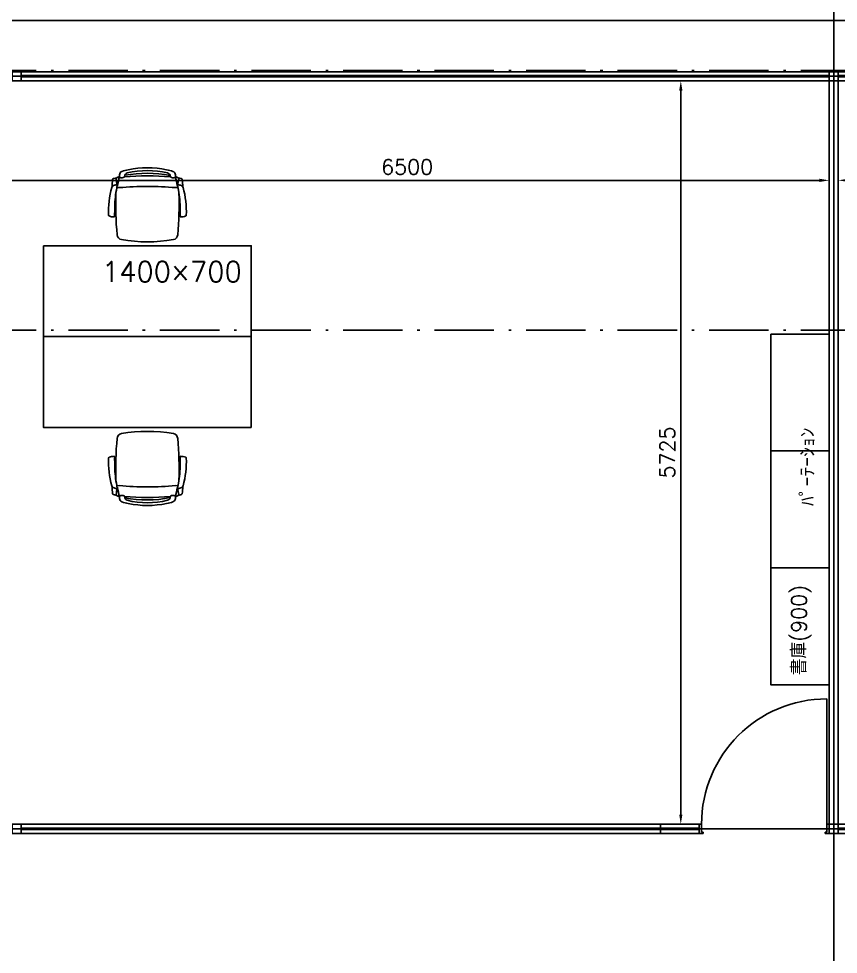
# Model space of a CAD drawing. Extents: x -120222 to -41942, y -19134 to 30932.
# Drawn here: x -99171 to -92860, y 9329 to 16533 of the extents above; entities that cross this region are included whole.
import ezdxf
from ezdxf.enums import TextEntityAlignment as Align

# ---------------------------------------------------------------- set-up
doc = ezdxf.new("R2010")
doc.units = 0
doc.header["$LTSCALE"] = 150
doc.header["$MEASUREMENT"] = 0
doc.header["$PDMODE"] = 1
doc.header["$PDSIZE"] = -2
doc.linetypes.add('ISO-10______', pattern=[4.699, 3.048, -0.762, 0.127, -0.762])
doc.layers.get('0').update_dxf_attribs({"linetype": 'CONTINUOUS'})
doc.layers.get('DEFPOINTS').update_dxf_attribs({"linetype": 'CONTINUOUS'})
for name, color, linetype in [('____-569', 7, 'CONTINUOUS'), ('________', 7, 'CONTINUOUS'), ('____B', 7, 'CONTINUOUS'), ('___B', 7, 'CONTINUOUS')]:
    doc.layers.add(name, color=color, linetype=linetype)
doc.styles.get("Standard").update_dxf_attribs({"font": 'txt', "bigfont": 'BIGFONT.SHX'})
doc.dimstyles.new('KOYATSU', dxfattribs={"dimtxt": 116.375326, "dimasz": 75.111694, "dimexe": 0, "dimexo": 225, "dimgap": 45, "dimtad": 1, "dimdec": 1, "dimdsep": 46, "dimtxsty": 'Standard', "dimcen": 0, "dimadec": 0, "dimazin": 0, "dimtfac": 1, "dimtdec": 1, "dimtix": 1, "dimtmove": 2, "dimatfit": 3, "dimfxl": 1, "dimtolj": 1, "dimarcsym": 0})

# ---------------------------------------------------------------- blocks, each defined once
blk = doc.blocks.new('____-244')
at = {"color": 1, "linetype": 'Continuous'}
for p, q in [((-104876.5, 10752.7), (-104851.5, 10758.8)), ((-104808.6, 10758.9), (-104820.7, 10758.7)), ((-104421.5, 10758.9), (-104409.4, 10758.7)), ((-104353.6, 10752.7), (-104378.6, 10758.8)), ((-104890, 10684.6), (-104890, 10684.6)), ((-104890, 10684.6), (-104890, 10684.6)), ((-104854.3, 10664.6), (-104847.3, 10702.3)), ((-104848, 10698.6), (-104847.1, 10696.9)), ((-104832.4, 10683.1), (-104847.1, 10684)), ((-104397.7, 10683.1), (-104383.1, 10684)), ((-104382.1, 10698.6), (-104383, 10696.9)), ((-104375.8, 10664.6), (-104382.8, 10702.3)), ((-104340.1, 10684.6), (-104340.1, 10684.6)), ((-104340.1, 10684.6), (-104340.1, 10684.6)), ((-104868.6, 10458.7), (-104868.7, 10458.5)), ((-104868.6, 10458.7), (-104867.4, 10476.8)), ((-104867.3, 10483), (-104867.4, 10478.2)), ((-104867.4, 10478.2), (-104867.4, 10476.9)), ((-104867.2, 10500), (-104867.3, 10483)), ((-104867.1, 10510.1), (-104867.2, 10504.6)), ((-104867.2, 10504.6), (-104867.2, 10500.1)), ((-104867.2, 10500), (-104867.2, 10500)), ((-104867.2, 10500), (-104867.2, 10500)), ((-104867.2, 10500), (-104867.2, 10500)), ((-104867, 10515.3), (-104867.1, 10510.1)), ((-104363.1, 10515.3), (-104363, 10510.1)), ((-104363, 10510.1), (-104363, 10504.6)), ((-104363, 10504.6), (-104362.9, 10500.1)), ((-104362.9, 10500), (-104362.8, 10483)), ((-104362.9, 10500), (-104362.9, 10500)), ((-104362.9, 10500), (-104362.9, 10500)), ((-104362.9, 10500), (-104362.9, 10500)), ((-104362.8, 10483), (-104362.7, 10478.2)), ((-104362.7, 10478.2), (-104362.7, 10476.9)), ((-104361.5, 10458.7), (-104362.7, 10476.8)), ((-104361.5, 10458.7), (-104361.4, 10458.5))]:
    blk.add_line(p, q, dxfattribs=at)
for centre, radius, start, end in [((-104800.7, 10780.9), 29.5, 112.08798, 178.74597), ((-104676.7, 10400), 430.1, 101.4775, 108.30898), ((-104615.1, 10171.2), 643.8, 76.05544, 103.94456), ((-104615.1, 10082.7), 753.3, 78.7303, 101.2697), ((-104553.4, 10400), 430.1, 71.69102, 78.5225), ((-104429.4, 10780.9), 29.5, 1.25403, 67.91202), ((-103815.2, 10627.8), 1074.2, 173.72178, 176.63967), ((-104873.2, 10743.4), 9.89, 109.17527, 168.52679), ((-104844.7, 10749.4), 11.6, 127.15802, 172.52417), ((-101481, 11356), 3429, 190.16377, 190.95031), ((-104821.5, 10721.3), 48, 101.19924, 128.95124), ((-105839.8, 10944.3), 1024.2, 346.03002, 350.11401), ((-106592.1, 10852), 1763.2, 357.28254, 357.71115), ((-104820.5, 10769.1), 10.4, 183.6423, 268.53194), ((-104810.3, 10789.4), 30.5, 273.16018, 299.46599), ((-104798.3, 10768.9), 6.85, 296.47931, 351.77016), ((-104614.5, 8797.9), 1976.7, 84.89052, 95.14752), ((-104761.7, 10768), 29.9, 139.39622, 180.02248), ((-104621.3, 9853), 940.6, 78.86157, 100.31477), ((-104760.6, 10763.8), 33.5, 106.68067, 135.20727), ((-104469.6, 10763.8), 33.5, 44.79273, 73.31933), ((-104468.4, 10768), 29.9, 359.97752, 40.60378), ((-104431.8, 10768.9), 6.85, 188.22984, 243.52069), ((-104419.8, 10789.4), 30.5, 240.53401, 266.83982), ((-104409.6, 10769.1), 10.4, 271.46806, 356.3577), ((-102638.1, 10852), 1763.2, 182.28885, 182.71746), ((-103390.3, 10944.3), 1024.2, 189.88599, 193.96998), ((-104408.6, 10721.3), 48, 51.04876, 78.80076), ((-107749.1, 11356), 3429, 349.04969, 349.83623), ((-104385.4, 10749.4), 11.6, 7.47583, 52.84198), ((-104356.9, 10743.4), 9.89, 11.47321, 70.82473), ((-105414.9, 10627.8), 1074.2, 3.36033, 6.27822), ((-104208.8, 10498.2), 706.3, 164.70116, 182.20888), ((-104870.7, 10680.4), 19.8, 115.07863, 167.83151), ((-104841.7, 10619.2), 87.4, 95.73427, 115.27616), ((-103903.4, 10501.4), 964.8, 170.26558, 174.57139), ((-104850.2, 10703.2), 3.06, 342.40116, 95.03668), ((-104640.8, 10753.5), 219, 197.33197, 197.74688), ((-104846.1, 10687.2), 3.39, 188.50094, 252.71871), ((-104846.5, 10697.1), 0.63, 198.50959, 352.33979), ((-104615.1, 8254), 2438.8, 84.88673, 95.11327), ((-104383.6, 10697.1), 0.63, 187.66021, 341.49041), ((-104384.1, 10687.2), 3.39, 287.28129, 351.49906), ((-104379.9, 10703.2), 3.06, 84.96332, 197.59884), ((-104589.3, 10753.5), 219, 342.25312, 342.66803), ((-104388.4, 10619.2), 87.4, 64.72384, 84.26573), ((-105326.7, 10501.4), 964.8, 5.42861, 9.73442), ((-104359.4, 10680.4), 19.8, 12.16849, 64.92137), ((-105021.3, 10498.2), 706.3, 357.79112, 15.29884), ((-103874.4, 10512.8), 992.7, 175.38347, 179.85725), ((-102226.7, 10559.8), 2632.7, 178.24886, 185.22835), ((-107003.4, 10559.8), 2632.7, 354.77165, 1.75114), ((-105355.8, 10512.8), 992.7, 0.14275, 4.61653), ((-104907.9, 10471.2), 6.64, 182.15486, 249.66192), ((-104869.5, 10574.8), 117.1, 249.67338, 269.57844), ((-104870.3, 10459.8), 2.05, 267.92781, 322.89697), ((-104359.8, 10459.8), 2.05, 217.10303, 272.07219), ((-104360.6, 10574.8), 117.1, 270.42156, 290.32662), ((-104322.2, 10471.2), 6.64, 290.33808, 357.84514), ((-104807.6, 10323), 41, 184.41719, 258.95197), ((-104422.6, 10323), 41, 281.04803, 355.58281), ((-104615.1, 11468.2), 1202.2, 260.40618, 279.59382)]:
    blk.add_arc(centre, radius, start, end, dxfattribs=at)
blk = doc.blocks.new('____-245')
at = {"color": 1, "linetype": 'Continuous'}
for p, q in [((-104868.6, 8613.4), (-104868.7, 8613.5)), ((-104868.6, 8613.4), (-104867.4, 8595.2)), ((-104867.4, 8593.8), (-104867.4, 8595.2)), ((-104867.3, 8589), (-104867.4, 8593.8)), ((-104867.2, 8572), (-104867.3, 8589)), ((-104362.9, 8572), (-104362.8, 8589)), ((-104362.8, 8589), (-104362.7, 8593.8)), ((-104361.5, 8613.4), (-104362.7, 8595.2)), ((-104362.7, 8593.8), (-104362.7, 8595.2)), ((-104361.5, 8613.4), (-104361.4, 8613.5)), ((-104867.2, 8572), (-104867.2, 8572)), ((-104867.2, 8572), (-104867.2, 8572)), ((-104867.2, 8572), (-104867.2, 8572)), ((-104867.2, 8567.4), (-104867.2, 8572)), ((-104867.1, 8561.9), (-104867.2, 8567.4)), ((-104867, 8556.7), (-104867.1, 8561.9)), ((-104363.1, 8556.7), (-104363, 8561.9)), ((-104363, 8567.4), (-104362.9, 8572)), ((-104363, 8561.9), (-104363, 8567.4)), ((-104362.9, 8572), (-104362.9, 8572)), ((-104362.9, 8572), (-104362.9, 8572)), ((-104362.9, 8572), (-104362.9, 8572)), ((-104890, 8387.5), (-104890, 8387.5)), ((-104890, 8387.5), (-104890, 8387.5)), ((-104854.3, 8407.5), (-104847.3, 8369.8)), ((-104848, 8373.5), (-104847.1, 8375.2)), ((-104832.4, 8388.9), (-104847.1, 8388.1)), ((-104397.7, 8388.9), (-104383.1, 8388.1)), ((-104382.1, 8373.5), (-104383, 8375.2)), ((-104375.8, 8407.5), (-104382.8, 8369.8)), ((-104340.1, 8387.5), (-104340.1, 8387.5)), ((-104340.1, 8387.5), (-104340.1, 8387.5)), ((-104876.5, 8319.3), (-104851.5, 8313.3)), ((-104808.6, 8313.1), (-104820.7, 8313.3)), ((-104421.5, 8313.1), (-104409.4, 8313.3)), ((-104353.6, 8319.3), (-104378.6, 8313.3))]:
    blk.add_line(p, q, dxfattribs=at)
for centre, radius, start, end in [((-104807.6, 8749), 41, 101.04803, 175.58281), ((-104615.1, 7603.9), 1202.2, 80.40618, 99.59382), ((-104422.6, 8749), 41, 4.41719, 78.95197), ((-102226.7, 8512.3), 2632.7, 174.77165, 181.75114), ((-107003.4, 8512.3), 2632.7, 358.24886, 5.22835), ((-104208.8, 8573.8), 706.3, 177.79112, 195.29884), ((-104907.9, 8600.8), 6.64, 110.33808, 177.84514), ((-104869.5, 8497.3), 117.1, 90.42156, 110.32662), ((-104870.3, 8612.3), 2.05, 37.10303, 92.07219), ((-104359.8, 8612.3), 2.05, 87.92781, 142.89697), ((-104360.6, 8497.3), 117.1, 69.67338, 89.57844), ((-105021.3, 8573.8), 706.3, 344.70116, 2.20888), ((-104322.2, 8600.8), 6.64, 2.15486, 69.66192), ((-103874.4, 8559.2), 992.7, 180.14275, 184.61653), ((-105355.8, 8559.2), 992.7, 355.38347, 359.85725), ((-103903.4, 8570.6), 964.8, 185.42861, 189.73442), ((-105326.7, 8570.6), 964.8, 350.26558, 354.57139), ((-104870.7, 8391.7), 19.8, 192.16849, 244.92137), ((-103815.2, 8444.2), 1074.2, 183.36033, 186.27822), ((-104841.7, 8452.8), 87.4, 244.72384, 264.26573), ((-101481, 7716), 3429, 169.04969, 169.83623), ((-104850.2, 8368.8), 3.06, 264.96332, 17.59884), ((-104640.8, 8318.6), 219, 162.25312, 162.66803), ((-104846.1, 8384.8), 3.39, 107.28129, 171.49906), ((-104846.5, 8375), 0.63, 7.66021, 161.49041), ((-105839.8, 8127.8), 1024.2, 9.88599, 13.96998), ((-104615.1, 10818), 2438.8, 264.88673, 275.11327), ((-103390.3, 8127.8), 1024.2, 166.03002, 170.11401), ((-104383.6, 8375), 0.63, 18.50959, 172.33979), ((-104384.1, 8384.8), 3.39, 8.50094, 72.71871), ((-104379.9, 8368.8), 3.06, 162.40116, 275.03668), ((-107749.1, 7716), 3429, 10.16377, 10.95031), ((-104589.3, 8318.6), 219, 17.33197, 17.74688), ((-104388.4, 8452.8), 87.4, 275.73427, 295.27616), ((-104359.4, 8391.7), 19.8, 295.07863, 347.83151), ((-105414.9, 8444.2), 1074.2, 353.72178, 356.63967), ((-104873.2, 8328.7), 9.89, 191.47321, 250.82473), ((-104844.7, 8322.6), 11.6, 187.47583, 232.84198), ((-104821.5, 8350.7), 48, 231.04876, 258.80076), ((-104820.5, 8303), 10.4, 91.46806, 176.3577), ((-106592.1, 8220), 1763.2, 2.28885, 2.71746), ((-104800.7, 8291.1), 29.5, 181.25403, 247.91202), ((-104810.3, 8282.7), 30.5, 60.53401, 86.83982), ((-104798.3, 8303.1), 6.85, 8.22984, 63.52069), ((-104614.5, 10274.2), 1976.7, 264.85248, 275.10948), ((-104761.7, 8304), 29.9, 179.97752, 220.60378), ((-104621.3, 9219), 940.6, 259.68523, 281.13843), ((-104760.6, 8308.2), 33.5, 224.79273, 253.31933), ((-104469.6, 8308.2), 33.5, 286.68067, 315.20727), ((-104468.4, 8304), 29.9, 319.39622, 0.02248), ((-104431.8, 8303.1), 6.85, 116.47931, 171.77016), ((-104419.8, 8282.7), 30.5, 93.16018, 119.46599), ((-104429.4, 8291.1), 29.5, 292.08798, 358.74597), ((-104409.6, 8303), 10.4, 3.6423, 88.53194), ((-102638.1, 8220), 1763.2, 177.28254, 177.71115), ((-104408.6, 8350.7), 48, 281.19924, 308.95124), ((-104385.4, 8322.6), 11.6, 307.15802, 352.52417), ((-104356.9, 8328.7), 9.89, 289.17527, 348.52679), ((-104676.7, 8672.1), 430.1, 251.69102, 258.5225), ((-104615.1, 8900.9), 643.8, 256.05544, 283.94456), ((-104615.1, 8989.3), 753.3, 258.7303, 281.2697), ((-104553.4, 8672.1), 430.1, 281.4775, 288.30898)]:
    blk.add_arc(centre, radius, start, end, dxfattribs=at)
blk = doc.blocks.new('____-246')
at = {"color": 1, "linetype": 'Continuous', "flags": 128}
for points in [[(-105415.1, 10236), (-103815.1, 10236), (-103815.1, 9536), (-105415.1, 9536)], [(-103815.1, 8836), (-105415.1, 8836), (-105415.1, 9536), (-103815.1, 9536)]]:
    blk.add_lwpolyline(points, close=True, dxfattribs=at)
at = {"color": 1}
for name in ['____-244', '____-245']:
    blk.add_blockref(name, (0, 0), dxfattribs=at)
blk = doc.blocks.new('____-517')
at = {"color": 1, "linetype": 'Continuous'}
for p, q in [((-99382.1, 5781), (-99382.1, 6747)), ((-100365.1, 5711), (-100365.1, 5781)), ((-100365.1, 5781), (-100348.1, 5781)), ((-100365.1, 5711), (-100365.1, 5781)), ((-100348.1, 5781), (-100348.1, 5720.3)), ((-99365.1, 5781), (-99382.1, 5781)), ((-99382.1, 5781), (-99382.1, 5720.3)), ((-99365.1, 5711), (-99365.1, 5781)), ((-99365.1, 5781), (-99365.1, 5781)), ((-99365.1, 5711), (-99365.1, 5781)), ((-100334.6, 5711), (-100365.1, 5711)), ((-100348.1, 5720.3), (-100334.6, 5720.3)), ((-100334.6, 5720.3), (-100334.6, 5711)), ((-99382.1, 5720.3), (-99395.6, 5720.3)), ((-99395.6, 5720.3), (-99395.6, 5711)), ((-99395.6, 5711), (-99365.1, 5711))]:
    blk.add_line(p, q, dxfattribs=at)
blk.add_arc((-99382.1, 5781), 966, 90, 180, dxfattribs=at)
blk = doc.blocks.new('____-530')
at = {"color": 1, "linetype": 'ISO-10______'}
blk.add_line((-99330.1, 5781), (-99330.1, 11506), dxfattribs=at)
at = {"color": 1, "linetype": 'Continuous'}
for p, q in [((-99295.1, 5781), (-99365.1, 5781)), ((-99295.1, 5781), (-99365.1, 5781)), ((-99295.1, 5711), (-99365.1, 5711))]:
    blk.add_line(p, q, dxfattribs=at)
at = {"color": 1, "linetype": 'Continuous', "flags": 128}
for points in [[(-105657.6, 11506), (-105587.6, 11506), (-105587.6, 11576), (-105657.6, 11576)], [(-105587.6, 11576), (-99365.1, 11576), (-99365.1, 11506), (-105587.6, 11506)], [(-105587.6, 11546), (-99365.1, 11546), (-99365.1, 11536), (-105587.6, 11536)], [(-99365.1, 11576), (-99295.1, 11576), (-99295.1, 11506), (-99365.1, 11506)], [(-94557.6, 11506), (-99295.1, 11506), (-99295.1, 11576), (-94557.6, 11576)], [(-94557.6, 11536), (-99295.1, 11536), (-99295.1, 11546), (-94557.6, 11546)], [(-99365.1, 11506), (-99295.1, 11506), (-99295.1, 5781), (-99365.1, 5781)], [(-105657.6, 5711), (-105587.6, 5711), (-105587.6, 5781), (-105657.6, 5781)], [(-105587.6, 5781), (-100365.1, 5781), (-100365.1, 5711), (-105587.6, 5711)], [(-100665.1, 5781), (-100365.1, 5781), (-100365.1, 5711), (-100665.1, 5711)], [(-99365.1, 5781), (-99295.1, 5781), (-99295.1, 5711), (-99365.1, 5711)], [(-99295.1, 5781), (-95557.6, 5781), (-95557.6, 5711), (-99295.1, 5711)], [(-105587.6, 5751), (-100365.1, 5751), (-100365.1, 5741), (-105587.6, 5741)], [(-99295.1, 5751), (-95557.6, 5751), (-95557.6, 5741), (-99295.1, 5741)]]:
    blk.add_lwpolyline(points, close=True, dxfattribs=at)
at = {"color": 1}
blk.add_blockref('____-517', (0, 0), dxfattribs=at)
blk = doc.blocks.new('*D569')
at = {"layer": '________', "color": 0, "linetype": 'Continuous', "lineweight": -2, "transparency": 16777216}
for p, q in [((-99430, 14486.5), (-99430, 15288)), ((-93005.1, 15288), (-99354.8, 15288)), ((-92930, 14486.5), (-92930, 15288))]:
    blk.add_line(p, q, dxfattribs=at)
at = {"layer": '________', "color": 0, "linetype": 'Continuous', "transparency": 16777216}
for points in [[(-99354.8, 15300.5), (-99354.8, 15275.5), (-99430, 15288)], [(-93005.1, 15300.5), (-93005.1, 15275.5), (-92930, 15288)]]:
    blk.add_solid(points, dxfattribs=at)
at = {"layer": 'DEFPOINTS', "color": 0, "linetype": 'Continuous', "transparency": 16777216}
for p in [(-99430, 15288), (-99430, 14261.5), (-92930, 14261.5)]:
    blk.add_point(p, dxfattribs=at)
at = {"layer": '________', "color": 0, "linetype": 'Continuous', "transparency": 16777216, "insert": (-96180, 15391.2), "char_height": 116.38, "attachment_point": 5}
blk.add_mtext('\\A1;6500', dxfattribs=at)
blk = doc.blocks.new('*D570')
at = {"layer": '________', "color": 0, "linetype": 'Continuous', "lineweight": -2, "transparency": 16777216}
for p, q in [((-94297.7, 16054.7), (-94072.7, 16054.7)), ((-94072.7, 10404.8), (-94072.7, 15979.6)), ((-94297.7, 10329.7), (-94072.7, 10329.7))]:
    blk.add_line(p, q, dxfattribs=at)
at = {"layer": '________', "color": 0, "linetype": 'Continuous', "transparency": 16777216}
for points in [[(-94085.2, 15979.6), (-94060.2, 15979.6), (-94072.7, 16054.7)], [(-94085.2, 10404.8), (-94060.2, 10404.8), (-94072.7, 10329.7)]]:
    blk.add_solid(points, dxfattribs=at)
at = {"layer": 'DEFPOINTS', "color": 0, "linetype": 'Continuous', "transparency": 16777216}
for p in [(-94072.7, 16054.7), (-94072.7, 16054.7), (-94072.7, 10329.7)]:
    blk.add_point(p, dxfattribs=at)
at = {"layer": '________', "color": 0, "linetype": 'Continuous', "transparency": 16777216, "insert": (-94175.9, 13192.2), "char_height": 116.38, "attachment_point": 5, "rotation": 90}
blk.add_mtext('\\A1;5725', dxfattribs=at)
blk = doc.blocks.new('*D571')
at = {"layer": '________', "color": 0, "linetype": 'Continuous', "lineweight": -2, "transparency": 16777216}
for p, q in [((-92860, 14486.5), (-92860, 15288)), ((-88197.6, 15288), (-92784.8, 15288)), ((-88122.5, 14486.5), (-88122.5, 15288))]:
    blk.add_line(p, q, dxfattribs=at)
at = {"layer": '________', "color": 0, "linetype": 'Continuous', "transparency": 16777216}
for points in [[(-92784.8, 15300.5), (-92784.8, 15275.5), (-92860, 15288)], [(-88197.6, 15300.5), (-88197.6, 15275.5), (-88122.5, 15288)]]:
    blk.add_solid(points, dxfattribs=at)
at = {"layer": 'DEFPOINTS', "color": 0, "linetype": 'Continuous', "transparency": 16777216}
for p in [(-92860, 15288), (-92860, 14261.5), (-88122.5, 14261.5)]:
    blk.add_point(p, dxfattribs=at)
at = {"layer": '________', "color": 0, "linetype": 'Continuous', "transparency": 16777216, "insert": (-90491.2, 15391.2), "char_height": 116.38, "attachment_point": 5}
blk.add_mtext('\\A1;4737.5', dxfattribs=at)
blk = doc.blocks.new('*D583')
at = {"layer": '________', "color": 0, "linetype": 'Continuous', "lineweight": -2, "transparency": 16777216}
for p, q in [((-100270.6, 16575), (-100270.6, 16518)), ((-78276.5, 16575), (-78276.5, 16518)), ((-78351.6, 16518), (-100195.5, 16518))]:
    blk.add_line(p, q, dxfattribs=at)
at = {"layer": '________', "color": 0, "linetype": 'Continuous', "transparency": 16777216}
for points in [[(-100195.5, 16530.5), (-100195.5, 16505.4), (-100270.6, 16518)], [(-78351.6, 16530.5), (-78351.6, 16505.4), (-78276.5, 16518)]]:
    blk.add_solid(points, dxfattribs=at)
at = {"layer": 'DEFPOINTS', "color": 0, "linetype": 'Continuous', "transparency": 16777216}
for p in [(-100270.6, 16518), (-100270.6, 16350), (-78276.5, 16350)]:
    blk.add_point(p, dxfattribs=at)
at = {"layer": '________', "color": 0, "linetype": 'Continuous', "transparency": 16777216, "insert": (-89273.5, 16621.2), "char_height": 116.375, "attachment_point": 5}
blk.add_mtext('\\A1;21994.1', dxfattribs=at)

msp = doc.modelspace()

# ---------------------------------------------------------------- linework, layer by layer
at = {"layer": '____B', "color": 6, "linetype": 'ISO-10______'}
for p, q in [((-41943.00752, 16134.71684), (-107847.23944, 16134.71684)), ((-41943.00752, 14134.71684), (-107847.23944, 14134.71684))]:
    msp.add_line(p, q, dxfattribs=at)
at = {"layer": '___B', "color": 5}
for p, q in [((-92894.95331, -18224.63715), (-92894.95331, 28821.32986)), ((-109023.35209, 16089.71684), (-41942.1314, 16089.71684)), ((-109073.35209, 10294.71684), (-41992.1314, 10294.71684))]:
    msp.add_line(p, q, dxfattribs=at)
at = {"layer": '___B', "color": 0, "linetype": 'Continuous', "flags": 128}
for points in [[(-93379.95331, 14104.71684), (-92929.95331, 14104.71684), (-92929.95331, 13204.71684), (-93379.95331, 13204.71684)], [(-93379.95331, 13204.71684), (-92929.95331, 13204.71684), (-92929.95331, 12304.71684), (-93379.95331, 12304.71684)], [(-93379.95331, 12304.71684), (-92929.95331, 12304.71684), (-92929.95331, 11404.71684), (-93379.95331, 11404.71684)]]:
    msp.add_lwpolyline(points, close=True, dxfattribs=at)

# ---------------------------------------------------------------- block references
at = {"layer": '____-569', "color": 0}
msp.add_blockref('____-530', (6435.10495, 4548.69799), dxfattribs=at)
at = {"layer": '___B', "color": 0}
msp.add_blockref('____-246', (6435.10495, 4548.69799), dxfattribs=at)

# ---------------------------------------------------------------- texts
at = {"layer": '____-569', "color": 0}
msp.add_text('ﾊﾟｰﾃｰｼｮﾝ', height=116.375326, rotation=90, dxfattribs=at).set_placement((-93094.95331, 13082.21684), align=Align.MIDDLE_CENTER)
at = {"layer": '___B', "color": 0}
msp.add_text('1400×700', height=155.167101, dxfattribs=at).set_placement((-98530.53811, 14662.91974), align=Align.TOP_LEFT)
msp.add_text('書庫(900)', height=116.375326, rotation=90, dxfattribs=at).set_placement((-93221.32238, 11478.30571), align=Align.TOP_LEFT)

# ---------------------------------------------------------------- dimensions: what is measured, and where the dimension line sits
at = {"layer": '________', "color": 0, "linetype": 'Continuous'}
for base, p1, p2, picture, middle in [((-100270.59063, 16517.96855), (-78276.45326, 16349.98961), (-100270.59063, 16349.98961), '*D583', (-89273.52194, 16621.15621)), ((-99429.95331, 15288), (-92929.95331, 14261.45083), (-99429.95331, 14261.45083), '*D569', (-96179.95331, 15391.18766)), ((-92859.95331, 15288), (-88122.45331, 14261.45083), (-92859.95331, 14261.45083), '*D571', (-90491.20331, 15391.18766))]:
    dim = msp.add_linear_dim(base=base, p1=p1, p2=p2, dimstyle='KOYATSU', dxfattribs=at)
    dim.commit()
    dim.dimension.update_dxf_attribs({"geometry": picture, "text_midpoint": middle})
dim = msp.add_linear_dim(base=(-94072.68913, 16054.71684), p1=(-94072.68913, 10329.71684), p2=(-94072.68913, 16054.71684), angle=270, dimstyle='KOYATSU', dxfattribs=at)
dim.commit()
dim.dimension.update_dxf_attribs({"geometry": '*D570', "text_midpoint": (-94175.87679, 13192.21684)})

doc.saveas('drawing.dxf')
